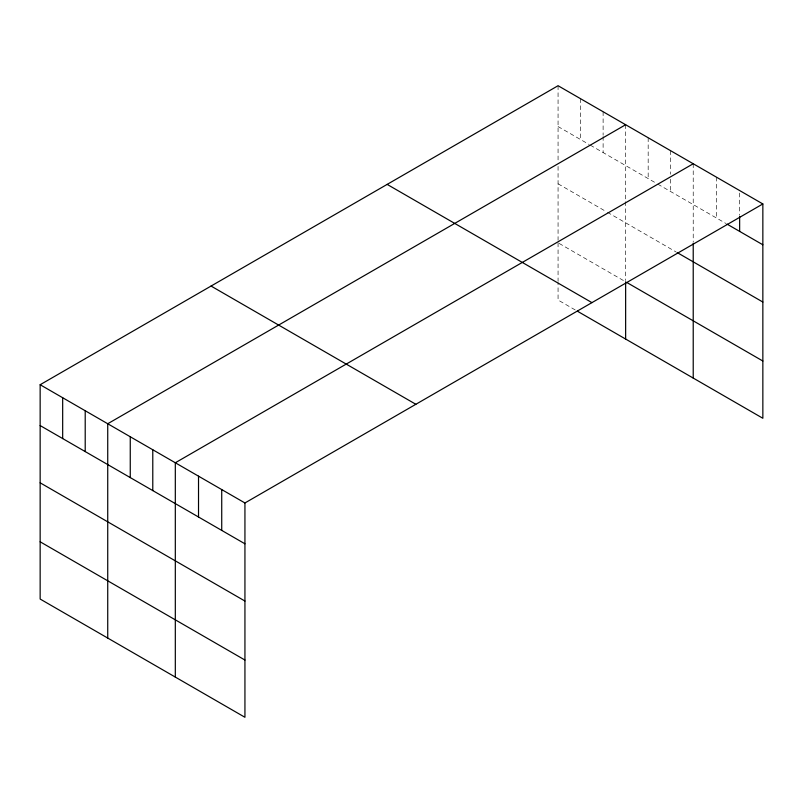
<?xml version="1.0" encoding="UTF-8"?>
<svg xmlns="http://www.w3.org/2000/svg" width="803" height="803" viewBox="0 0 803 803"><rect width="100%" height="100%" fill="white"/><g stroke="black" fill="none" stroke-linecap="round" stroke-linejoin="round"><path stroke-width="0.6" stroke-dasharray="4.01 3.01" d="M558.065 126.553L589.171 144.51M590.245 145.132L656.754 183.526M657.818 184.148L725.922 223.465M558.065 183.797L606.335 211.671M607.409 212.293L676.056 251.931M559.129 243.409L624.563 281.18M575.219 309.948L558.065 300.031L558.065 282.616M739.643 193.031L739.643 215.304M716.427 177.152L716.427 217.984M693.22 163.752L693.22 241.924M670.696 150.743L670.696 174.261M670.696 179.21L670.696 191.576M648.172 137.745L648.172 178.577M625.637 124.736L625.637 200.419M625.637 201.663L625.637 280.578M603.113 111.727L603.113 135.235M603.113 136.48L603.113 152.56M580.589 98.719L580.589 139.561M558.065 85.72L558.065 161.403M558.065 166.382L558.065 240.328M558.065 242.787L558.065 281.371"/><path stroke-width="1.2" d="M762.85 203.952L244.935 502.969L244.935 717.28L40.15 599.048L40.15 384.727L558.065 85.72L762.85 203.952L762.85 418.273L577.367 311.183M625.637 124.736L107.732 423.743L107.732 638.064M693.22 163.752L175.315 462.769L175.315 677.08M726.976 224.077L762.85 244.785M677.13 252.543L762.85 302.038M626.711 282.425L762.85 361.019M387.146 184.389L591.941 302.631M211.059 286.059L415.854 404.29M40.15 384.727L244.935 502.969M40.15 425.56L244.935 543.802M40.15 482.814L244.935 601.045M40.15 541.794L244.935 660.036M739.643 216.539L739.643 231.384M693.22 243.168L693.22 378.072M625.637 281.803L625.637 339.057M221.728 489.569L221.728 530.402M198.522 476.169L198.522 517.002M152.781 449.76L152.781 490.593M130.257 436.752L130.257 477.584M85.208 410.745L85.208 451.577M62.674 397.736L62.674 438.568"/></g></svg>
